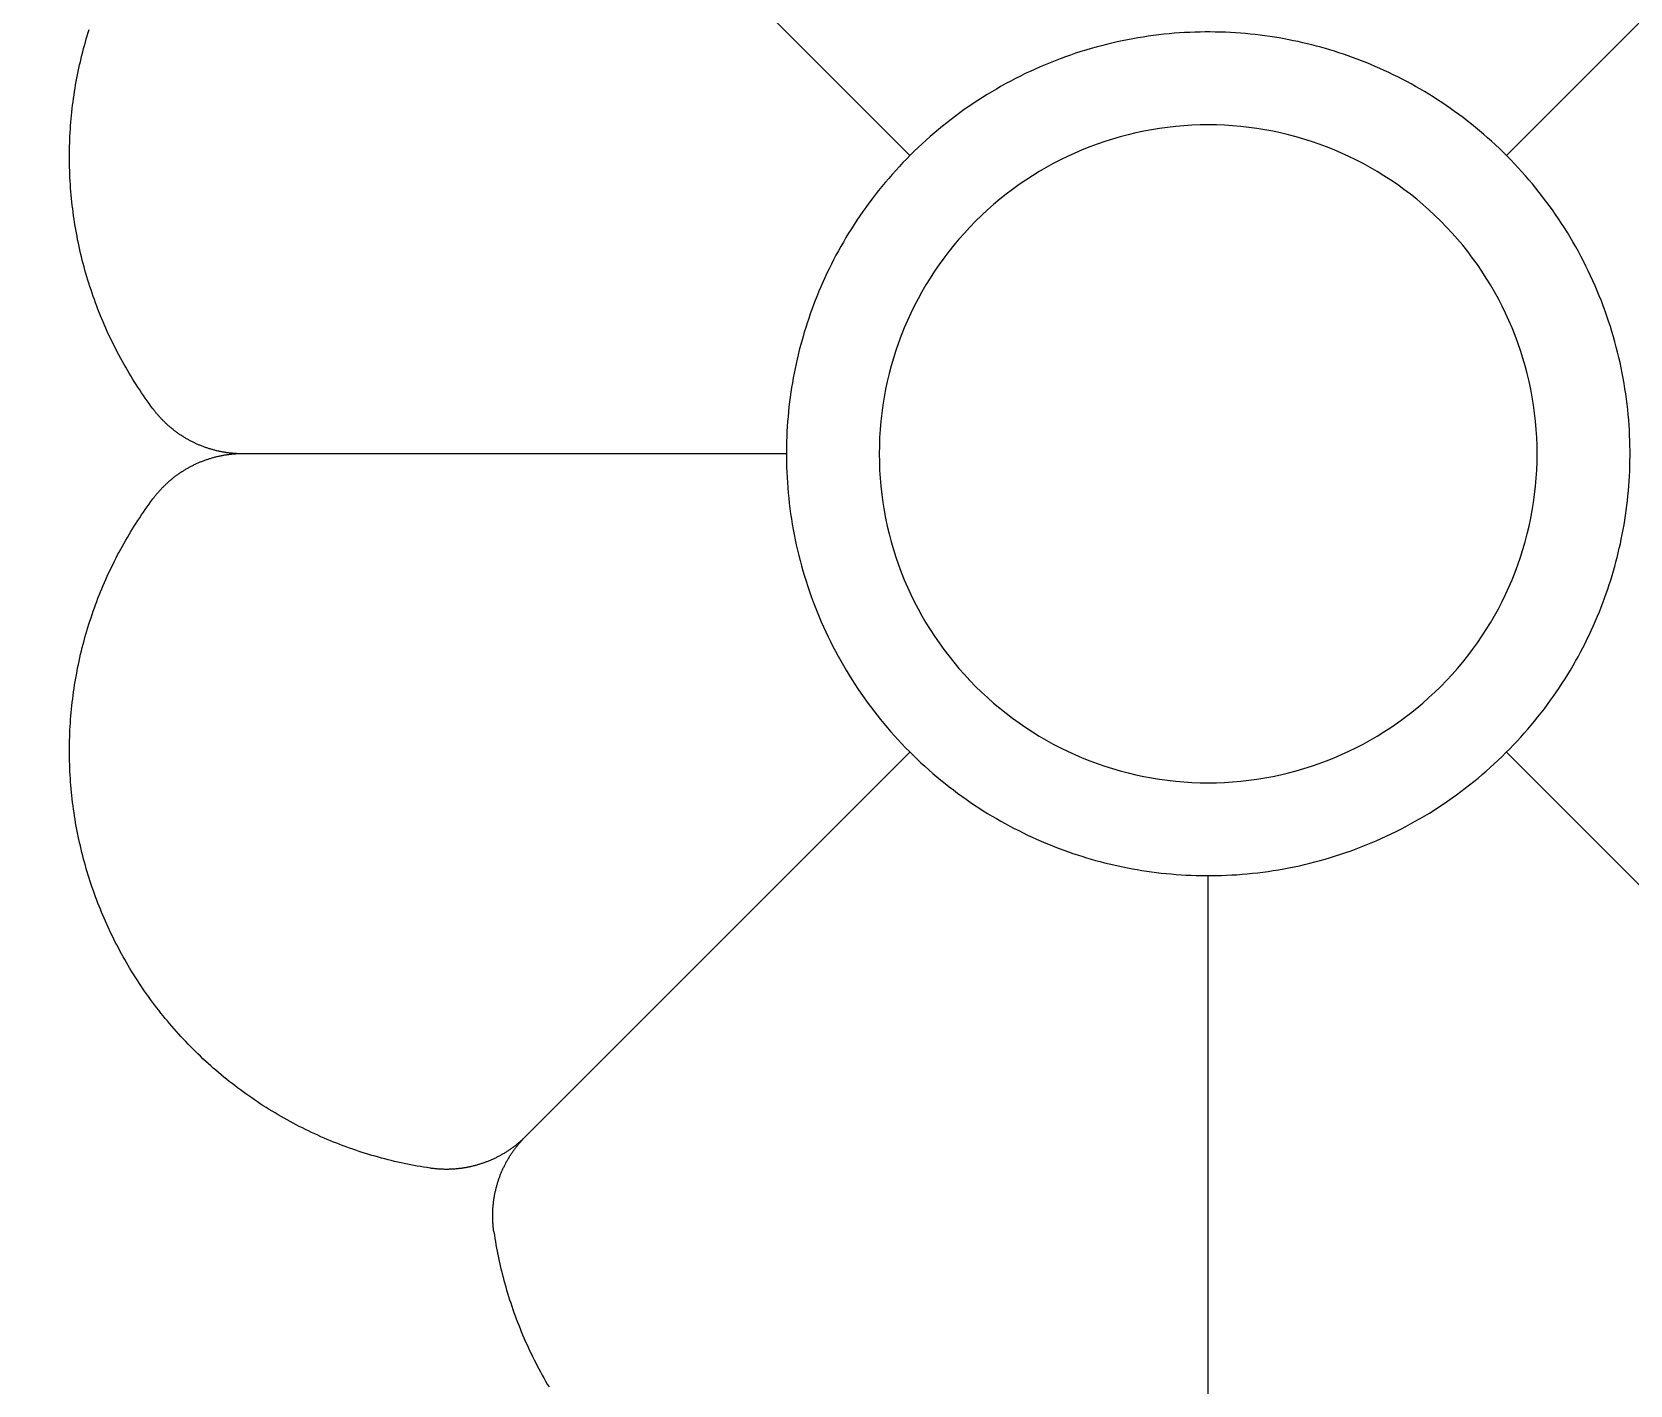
# Model space of a CAD drawing. Extents: x -111 to 2985, y -118 to 122.
# Drawn here: x 88.559 to 92.56, y 108.775 to 112.163 of the extents above; entities that cross this region are included whole.
import ezdxf

# ---------------------------------------------------------------- set-up
doc = ezdxf.new("R2010")
doc.units = 0
doc.layers.add('LAYER_03', color=5, linetype='CONTINUOUS')

msp = doc.modelspace()

# ---------------------------------------------------------------- linework, layer by layer
at = {"layer": 'LAYER_03'}
for points in [[(89.7944, 112.8158), (90.7569, 111.8533)], [(92.2505, 111.8533), (93.213, 112.8158)], [(90.4476, 111.1065), (89.0864, 111.1065), (89.0844, 111.1065), (89.0824, 111.1065), (89.0805, 111.1065), (89.0785, 111.1066), (89.0765, 111.1067), (89.0745, 111.1067), (89.0726, 111.1068), (89.0706, 111.1069), (89.0686, 111.107), (89.0666, 111.1072), (89.0646, 111.1073), (89.0626, 111.1075), (89.0606, 111.1077), (89.0586, 111.1079), (89.0566, 111.1081), (89.0546, 111.1083), (89.0526, 111.1085), (89.0506, 111.1088), (89.0486, 111.109), (89.0466, 111.1093), (89.0446, 111.1096), (89.0426, 111.1099), (89.0406, 111.1102), (89.0386, 111.1106), (89.0366, 111.1109), (89.0346, 111.1113), (89.0326, 111.1117), (89.0306, 111.1121), (89.0286, 111.1125), (89.0266, 111.1129), (89.0246, 111.1134), (89.0226, 111.1138), (89.0206, 111.1143), (89.0186, 111.1148), (89.0166, 111.1153), (89.0146, 111.1158), (89.0127, 111.1164), (89.0107, 111.1169), (89.0087, 111.1175), (89.0067, 111.118), (89.0047, 111.1186), (89.0028, 111.1192), (89.0008, 111.1199), (88.9988, 111.1205), (88.9969, 111.1212), (88.9949, 111.1218), (88.993, 111.1225), (88.991, 111.1232), (88.9891, 111.1239), (88.9872, 111.1246), (88.9852, 111.1254), (88.9833, 111.1261), (88.9814, 111.1269), (88.9794, 111.1277), (88.9775, 111.1285), (88.9756, 111.1293), (88.9737, 111.1301), (88.9718, 111.131), (88.9699, 111.1318), (88.968, 111.1327), (88.9662, 111.1336), (88.9643, 111.1345), (88.9624, 111.1354), (88.9606, 111.1363), (88.9587, 111.1372), (88.9569, 111.1382), (88.955, 111.1392), (88.9532, 111.1401), (88.9514, 111.1411), (88.9496, 111.1421), (88.9478, 111.1432), (88.946, 111.1442), (88.9442, 111.1452), (88.9424, 111.1463), (88.9406, 111.1474), (88.9388, 111.1485), (88.9371, 111.1496), (88.9353, 111.1507), (88.9336, 111.1518), (88.9319, 111.1529), (88.9301, 111.1541), (88.9284, 111.1552), (88.9267, 111.1564), (88.925, 111.1576), (88.9234, 111.1588), (88.9217, 111.16), (88.92, 111.1612), (88.9184, 111.1624), (88.9167, 111.1637), (88.9151, 111.1649), (88.9135, 111.1662), (88.9119, 111.1675), (88.9102, 111.1687), (88.9087, 111.17), (88.9071, 111.1713), (88.9055, 111.1727), (88.9039, 111.174), (88.9024, 111.1753), (88.9009, 111.1767), (88.8993, 111.178), (88.8978, 111.1794), (88.8963, 111.1808), (88.8948, 111.1822), (88.8934, 111.1835), (88.8919, 111.1849), (88.8904, 111.1864), (88.889, 111.1878), (88.8876, 111.1892), (88.8861, 111.1907), (88.8847, 111.1921), (88.8833, 111.1936), (88.882, 111.195), (88.8806, 111.1965), (88.8792, 111.198), (88.8779, 111.1995), (88.8765, 111.201), (88.8752, 111.2025), (88.8739, 111.204), (88.8726, 111.2055), (88.8713, 111.207), (88.8701, 111.2085), (88.8688, 111.2101), (88.8676, 111.2116), (88.8663, 111.2132), (88.8651, 111.2147), (88.8639, 111.2163), (88.8627, 111.2179), (88.8615, 111.2194), (88.8567, 111.226), (88.8519, 111.2326), (88.8471, 111.2393), (88.8424, 111.246), (88.8377, 111.2527), (88.8331, 111.2595), (88.8285, 111.2664), (88.824, 111.2733), (88.8195, 111.2803), (88.815, 111.2873), (88.8106, 111.2943), (88.8063, 111.3014), (88.802, 111.3085), (88.7977, 111.3157), (88.7935, 111.323), (88.7894, 111.3302), (88.7853, 111.3376), (88.7812, 111.3449), (88.7772, 111.3523), (88.7733, 111.3598), (88.7694, 111.3673), (88.7656, 111.3748), (88.7618, 111.3824), (88.7581, 111.39), (88.7544, 111.3977), (88.7508, 111.4054), (88.7473, 111.4131), (88.7438, 111.4209), (88.7403, 111.4287), (88.737, 111.4365), (88.7336, 111.4444), (88.7304, 111.4523), (88.7272, 111.4603), (88.7241, 111.4682), (88.721, 111.4763), (88.718, 111.4843), (88.715, 111.4924), (88.7121, 111.5005), (88.7093, 111.5087), (88.7066, 111.5168), (88.7039, 111.525), (88.7013, 111.5333), (88.6987, 111.5415), (88.6962, 111.5498), (88.6938, 111.5581), (88.6914, 111.5665), (88.6891, 111.5748), (88.6869, 111.5832), (88.6848, 111.5916), (88.6827, 111.6), (88.6806, 111.6085), (88.6787, 111.6169), (88.6768, 111.6254), (88.675, 111.6339), (88.6732, 111.6425), (88.6716, 111.651), (88.67, 111.6596), (88.6684, 111.6681), (88.667, 111.6767), (88.6656, 111.6853), (88.6643, 111.6939), (88.663, 111.7025), (88.6618, 111.7112), (88.6607, 111.7198), (88.6597, 111.7285), (88.6587, 111.7371), (88.6578, 111.7458), (88.657, 111.7545), (88.6562, 111.7631), (88.6556, 111.7718), (88.655, 111.7805), (88.6544, 111.7892), (88.6539, 111.7979), (88.6536, 111.8066), (88.6532, 111.8153), (88.653, 111.824), (88.6528, 111.8326), (88.6527, 111.8413), (88.6527, 111.85), (88.6527, 111.8587), (88.6528, 111.8674), (88.653, 111.876), (88.6532, 111.8847), (88.6536, 111.8933), (88.6539, 111.902), (88.6544, 111.9106), (88.6549, 111.9192), (88.6555, 111.9279), (88.6562, 111.9365), (88.657, 111.945), (88.6578, 111.9536), (88.6586, 111.9622), (88.6596, 111.9707), (88.6606, 111.9792), (88.6617, 111.9877), (88.6628, 111.9962), (88.6641, 112.0047), (88.6654, 112.0132), (88.6667, 112.0216), (88.6681, 112.03), (88.6696, 112.0384), (88.6712, 112.0468), (88.6728, 112.0551), (88.6745, 112.0634), (88.6762, 112.0717), (88.678, 112.08), (88.6799, 112.0882), (88.6818, 112.0964), (88.6838, 112.1046), (88.6859, 112.1128), (88.688, 112.1209), (88.6902, 112.129), (88.6924, 112.1371), (88.6948, 112.1451), (88.6971, 112.1531), (88.6995, 112.1611), (88.702, 112.1691)], [(89.0864, 111.1065), (89.0844, 111.1065), (89.0824, 111.1065), (89.0805, 111.1064), (89.0785, 111.1064), (89.0765, 111.1063), (89.0745, 111.1062), (89.0726, 111.1061), (89.0706, 111.106), (89.0686, 111.1059), (89.0666, 111.1058), (89.0646, 111.1056), (89.0626, 111.1055), (89.0606, 111.1053), (89.0586, 111.1051), (89.0566, 111.1049), (89.0546, 111.1047), (89.0526, 111.1044), (89.0506, 111.1042), (89.0486, 111.1039), (89.0466, 111.1036), (89.0446, 111.1033), (89.0426, 111.103), (89.0406, 111.1027), (89.0386, 111.1024), (89.0366, 111.102), (89.0346, 111.1017), (89.0326, 111.1013), (89.0306, 111.1009), (89.0286, 111.1005), (89.0266, 111.1), (89.0246, 111.0996), (89.0226, 111.0991), (89.0206, 111.0987), (89.0186, 111.0982), (89.0166, 111.0977), (89.0146, 111.0971), (89.0127, 111.0966), (89.0107, 111.0961), (89.0087, 111.0955), (89.0067, 111.0949), (89.0047, 111.0943), (89.0028, 111.0937), (89.0008, 111.0931), (88.9988, 111.0925), (88.9969, 111.0918), (88.9949, 111.0911), (88.993, 111.0905), (88.991, 111.0898), (88.9891, 111.0891), (88.9872, 111.0883), (88.9852, 111.0876), (88.9833, 111.0868), (88.9814, 111.0861), (88.9794, 111.0853), (88.9775, 111.0845), (88.9756, 111.0837), (88.9737, 111.0828), (88.9718, 111.082), (88.9699, 111.0811), (88.968, 111.0803), (88.9662, 111.0794), (88.9643, 111.0785), (88.9624, 111.0776), (88.9606, 111.0767), (88.9587, 111.0757), (88.9569, 111.0748), (88.955, 111.0738), (88.9532, 111.0728), (88.9514, 111.0718), (88.9496, 111.0708), (88.9478, 111.0698), (88.946, 111.0688), (88.9442, 111.0677), (88.9424, 111.0667), (88.9406, 111.0656), (88.9388, 111.0645), (88.9371, 111.0634), (88.9353, 111.0623), (88.9336, 111.0612), (88.9319, 111.06), (88.9301, 111.0589), (88.9284, 111.0577), (88.9267, 111.0566), (88.925, 111.0554), (88.9234, 111.0542), (88.9217, 111.053), (88.92, 111.0518), (88.9184, 111.0505), (88.9167, 111.0493), (88.9151, 111.048), (88.9135, 111.0468), (88.9119, 111.0455), (88.9102, 111.0442), (88.9087, 111.0429), (88.9071, 111.0416), (88.9055, 111.0403), (88.9039, 111.039), (88.9024, 111.0376), (88.9009, 111.0363), (88.8993, 111.0349), (88.8978, 111.0336), (88.8963, 111.0322), (88.8948, 111.0308), (88.8934, 111.0294), (88.8919, 111.028), (88.8904, 111.0266), (88.889, 111.0252), (88.8876, 111.0237), (88.8861, 111.0223), (88.8847, 111.0209), (88.8833, 111.0194), (88.882, 111.0179), (88.8806, 111.0165), (88.8792, 111.015), (88.8779, 111.0135), (88.8765, 111.012), (88.8752, 111.0105), (88.8739, 111.009), (88.8726, 111.0075), (88.8713, 111.006), (88.8701, 111.0044), (88.8688, 111.0029), (88.8676, 111.0013), (88.8663, 110.9998), (88.8651, 110.9982), (88.8639, 110.9967), (88.8627, 110.9951), (88.8615, 110.9935)], [(90.7569, 110.3597), (89.7944, 109.3972), (89.793, 109.3958), (89.7916, 109.3944), (89.7902, 109.393), (89.7887, 109.3917), (89.7873, 109.3903), (89.7858, 109.389), (89.7844, 109.3876), (89.7829, 109.3863), (89.7814, 109.385), (89.7799, 109.3837), (89.7784, 109.3824), (89.7769, 109.3811), (89.7753, 109.3798), (89.7738, 109.3785), (89.7722, 109.3772), (89.7707, 109.376), (89.7691, 109.3747), (89.7675, 109.3735), (89.7659, 109.3723), (89.7643, 109.3711), (89.7626, 109.3699), (89.761, 109.3687), (89.7594, 109.3675), (89.7577, 109.3663), (89.756, 109.3651), (89.7544, 109.364), (89.7527, 109.3628), (89.751, 109.3617), (89.7493, 109.3606), (89.7476, 109.3595), (89.7458, 109.3584), (89.7441, 109.3573), (89.7424, 109.3562), (89.7406, 109.3551), (89.7388, 109.3541), (89.7371, 109.3531), (89.7353, 109.352), (89.7335, 109.351), (89.7317, 109.35), (89.7299, 109.349), (89.7281, 109.3481), (89.7263, 109.3471), (89.7244, 109.3461), (89.7226, 109.3452), (89.7207, 109.3443), (89.7189, 109.3434), (89.717, 109.3425), (89.7152, 109.3416), (89.7133, 109.3407), (89.7114, 109.3399), (89.7095, 109.339), (89.7076, 109.3382), (89.7057, 109.3374), (89.7038, 109.3366), (89.7019, 109.3358), (89.6999, 109.335), (89.698, 109.3342), (89.6961, 109.3335), (89.6941, 109.3328), (89.6922, 109.332), (89.6902, 109.3313), (89.6883, 109.3306), (89.6863, 109.33), (89.6843, 109.3293), (89.6824, 109.3287), (89.6804, 109.328), (89.6784, 109.3274), (89.6764, 109.3268), (89.6744, 109.3262), (89.6724, 109.3257), (89.6704, 109.3251), (89.6684, 109.3246), (89.6664, 109.324), (89.6644, 109.3235), (89.6624, 109.323), (89.6604, 109.3225), (89.6584, 109.3221), (89.6564, 109.3216), (89.6543, 109.3212), (89.6523, 109.3208), (89.6503, 109.3204), (89.6482, 109.32), (89.6462, 109.3196), (89.6442, 109.3192), (89.6421, 109.3189), (89.6401, 109.3185), (89.6381, 109.3182), (89.636, 109.3179), (89.634, 109.3176), (89.632, 109.3174), (89.6299, 109.3171), (89.6279, 109.3169), (89.6258, 109.3167), (89.6238, 109.3164), (89.6217, 109.3163), (89.6197, 109.3161), (89.6177, 109.3159), (89.6156, 109.3158), (89.6136, 109.3156), (89.6116, 109.3155), (89.6095, 109.3154), (89.6075, 109.3153), (89.6054, 109.3152), (89.6034, 109.3152), (89.6014, 109.3151), (89.5994, 109.3151), (89.5973, 109.3151), (89.5953, 109.3151), (89.5933, 109.3151), (89.5913, 109.3151), (89.5892, 109.3152), (89.5872, 109.3152), (89.5852, 109.3153), (89.5832, 109.3154), (89.5812, 109.3155), (89.5792, 109.3156), (89.5772, 109.3157), (89.5752, 109.3159), (89.5732, 109.316), (89.5713, 109.3162), (89.5693, 109.3164), (89.5673, 109.3166), (89.5653, 109.3168), (89.5634, 109.317), (89.5614, 109.3173), (89.5594, 109.3175), (89.5575, 109.3178), (89.5555, 109.3181), (89.5475, 109.3193), (89.5394, 109.3205), (89.5313, 109.3219), (89.5232, 109.3233), (89.5152, 109.3248), (89.5071, 109.3263), (89.499, 109.3279), (89.4909, 109.3296), (89.4828, 109.3313), (89.4747, 109.3331), (89.4666, 109.335), (89.4585, 109.337), (89.4504, 109.339), (89.4423, 109.341), (89.4342, 109.3432), (89.4262, 109.3454), (89.4181, 109.3477), (89.41, 109.35), (89.402, 109.3524), (89.3939, 109.3549), (89.3859, 109.3575), (89.3778, 109.3601), (89.3698, 109.3628), (89.3618, 109.3655), (89.3538, 109.3683), (89.3458, 109.3712), (89.3378, 109.3742), (89.3298, 109.3772), (89.3219, 109.3803), (89.3139, 109.3835), (89.306, 109.3867), (89.2981, 109.39), (89.2902, 109.3934), (89.2824, 109.3968), (89.2745, 109.4003), (89.2667, 109.4038), (89.2589, 109.4075), (89.2512, 109.4112), (89.2434, 109.4149), (89.2357, 109.4188), (89.228, 109.4227), (89.2203, 109.4266), (89.2126, 109.4307), (89.205, 109.4348), (89.1974, 109.4389), (89.1899, 109.4432), (89.1823, 109.4474), (89.1748, 109.4518), (89.1674, 109.4562), (89.1599, 109.4607), (89.1525, 109.4652), (89.1452, 109.4699), (89.1378, 109.4745), (89.1305, 109.4793), (89.1233, 109.484), (89.1161, 109.4889), (89.1089, 109.4938), (89.1017, 109.4988), (89.0946, 109.5038), (89.0876, 109.5089), (89.0805, 109.5141), (89.0735, 109.5193), (89.0666, 109.5246), (89.0597, 109.5299), (89.0529, 109.5353), (89.0461, 109.5407), (89.0393, 109.5462), (89.0326, 109.5517), (89.0259, 109.5574), (89.0193, 109.563), (89.0127, 109.5687), (89.0062, 109.5745), (88.9997, 109.5803), (88.9933, 109.5862), (88.9869, 109.5921), (88.9806, 109.5981), (88.9743, 109.6041), (88.9681, 109.6101), (88.962, 109.6163), (88.9558, 109.6224), (88.9498, 109.6286), (88.9438, 109.6349), (88.9378, 109.6412), (88.9319, 109.6475), (88.9261, 109.6539), (88.9203, 109.6603), (88.9146, 109.6668), (88.9089, 109.6733), (88.9033, 109.6799), (88.8978, 109.6865), (88.8923, 109.6931), (88.8869, 109.6998), (88.8815, 109.7065), (88.8762, 109.7132), (88.8709, 109.72), (88.8658, 109.7268), (88.8606, 109.7337), (88.8556, 109.7406), (88.8506, 109.7475), (88.8456, 109.7545), (88.8407, 109.7614), (88.8359, 109.7685), (88.8312, 109.7755), (88.8265, 109.7826), (88.8218, 109.7897), (88.8173, 109.7968), (88.8128, 109.804), (88.8083, 109.8111), (88.804, 109.8183), (88.7996, 109.8256), (88.7954, 109.8328), (88.7912, 109.8401), (88.7871, 109.8474), (88.783, 109.8547), (88.779, 109.862), (88.7751, 109.8694), (88.7713, 109.8768), (88.7675, 109.8842), (88.7637, 109.8916), (88.7601, 109.899), (88.7565, 109.9064), (88.7529, 109.9139), (88.7495, 109.9213), (88.746, 109.9288), (88.7427, 109.9363), (88.7394, 109.9438), (88.7362, 109.9513), (88.7331, 109.9588), (88.73, 109.9664), (88.7269, 109.974), (88.7239, 109.9816), (88.721, 109.9893), (88.7181, 109.997), (88.7153, 110.0047), (88.7125, 110.0125), (88.7098, 110.0203), (88.7072, 110.0281), (88.7046, 110.036), (88.702, 110.0439), (88.6995, 110.0518), (88.6971, 110.0598), (88.6948, 110.0678), (88.6924, 110.0759), (88.6902, 110.0839), (88.688, 110.092), (88.6859, 110.1002), (88.6838, 110.1083), (88.6818, 110.1165), (88.6799, 110.1247), (88.678, 110.133), (88.6762, 110.1412), (88.6745, 110.1495), (88.6728, 110.1579), (88.6712, 110.1662), (88.6696, 110.1746), (88.6681, 110.183), (88.6667, 110.1914), (88.6654, 110.1998), (88.6641, 110.2083), (88.6628, 110.2167), (88.6617, 110.2252), (88.6606, 110.2337), (88.6596, 110.2423), (88.6586, 110.2508), (88.6578, 110.2594), (88.657, 110.2679), (88.6562, 110.2765), (88.6555, 110.2851), (88.6549, 110.2937), (88.6544, 110.3023), (88.6539, 110.311), (88.6536, 110.3196), (88.6532, 110.3283), (88.653, 110.3369), (88.6528, 110.3456), (88.6527, 110.3543), (88.6527, 110.3629), (88.6527, 110.3716), (88.6528, 110.3803), (88.653, 110.389), (88.6532, 110.3977), (88.6536, 110.4064), (88.6539, 110.4151), (88.6544, 110.4238), (88.655, 110.4325), (88.6556, 110.4411), (88.6562, 110.4498), (88.657, 110.4585), (88.6578, 110.4672), (88.6587, 110.4758), (88.6597, 110.4845), (88.6607, 110.4931), (88.6618, 110.5018), (88.663, 110.5104), (88.6643, 110.519), (88.6656, 110.5277), (88.667, 110.5363), (88.6684, 110.5448), (88.67, 110.5534), (88.6716, 110.562), (88.6732, 110.5705), (88.675, 110.579), (88.6768, 110.5875), (88.6787, 110.596), (88.6806, 110.6045), (88.6827, 110.6129), (88.6848, 110.6214), (88.6869, 110.6298), (88.6891, 110.6382), (88.6914, 110.6465), (88.6938, 110.6548), (88.6962, 110.6632), (88.6987, 110.6714), (88.7013, 110.6797), (88.7039, 110.6879), (88.7066, 110.6961), (88.7093, 110.7043), (88.7121, 110.7124), (88.715, 110.7206), (88.718, 110.7286), (88.721, 110.7367), (88.7241, 110.7447), (88.7272, 110.7527), (88.7304, 110.7607), (88.7336, 110.7686), (88.737, 110.7764), (88.7403, 110.7843), (88.7438, 110.7921), (88.7473, 110.7999), (88.7508, 110.8076), (88.7544, 110.8153), (88.7581, 110.823), (88.7618, 110.8306), (88.7656, 110.8381), (88.7694, 110.8457), (88.7733, 110.8532), (88.7772, 110.8606), (88.7812, 110.868), (88.7853, 110.8754), (88.7894, 110.8827), (88.7935, 110.89), (88.7977, 110.8972), (88.802, 110.9044), (88.8063, 110.9116), (88.8106, 110.9187), (88.815, 110.9257), (88.8195, 110.9327), (88.824, 110.9397), (88.8285, 110.9466), (88.8331, 110.9534), (88.8377, 110.9602), (88.8424, 110.967), (88.8471, 110.9737), (88.8519, 110.9804), (88.8567, 110.987), (88.8615, 110.9935)], [(93.213, 109.3972), (92.2505, 110.3597)], [(91.5037, 108.6892), (91.5037, 110.0504)], [(89.7153, 109.1583), (89.715, 109.1603), (89.7147, 109.1622), (89.7145, 109.1642), (89.7142, 109.1661), (89.714, 109.1681), (89.7138, 109.1701), (89.7136, 109.1721), (89.7134, 109.174), (89.7132, 109.176), (89.7131, 109.178), (89.7129, 109.18), (89.7128, 109.182), (89.7127, 109.184), (89.7126, 109.186), (89.7125, 109.188), (89.7124, 109.19), (89.7124, 109.192), (89.7123, 109.194), (89.7123, 109.1961), (89.7123, 109.1981), (89.7123, 109.2001), (89.7123, 109.2021), (89.7124, 109.2042), (89.7124, 109.2062), (89.7125, 109.2082), (89.7125, 109.2103), (89.7126, 109.2123), (89.7127, 109.2143), (89.7128, 109.2164), (89.713, 109.2184), (89.7131, 109.2204), (89.7133, 109.2225), (89.7135, 109.2245), (89.7137, 109.2266), (89.7139, 109.2286), (89.7141, 109.2307), (89.7143, 109.2327), (89.7146, 109.2347), (89.7149, 109.2368), (89.7151, 109.2388), (89.7154, 109.2409), (89.7158, 109.2429), (89.7161, 109.2449), (89.7164, 109.247), (89.7168, 109.249), (89.7172, 109.251), (89.7176, 109.2531), (89.718, 109.2551), (89.7184, 109.2571), (89.7188, 109.2591), (89.7193, 109.2612), (89.7198, 109.2632), (89.7202, 109.2652), (89.7207, 109.2672), (89.7212, 109.2692), (89.7218, 109.2712), (89.7223, 109.2732), (89.7229, 109.2752), (89.7234, 109.2772), (89.724, 109.2792), (89.7246, 109.2812), (89.7252, 109.2832), (89.7259, 109.2852), (89.7265, 109.2871), (89.7272, 109.2891), (89.7279, 109.2911), (89.7285, 109.293), (89.7293, 109.295), (89.73, 109.2969), (89.7307, 109.2989), (89.7314, 109.3008), (89.7322, 109.3027), (89.733, 109.3047), (89.7338, 109.3066), (89.7346, 109.3085), (89.7354, 109.3104), (89.7362, 109.3123), (89.7371, 109.3142), (89.7379, 109.3161), (89.7388, 109.3179), (89.7397, 109.3198), (89.7406, 109.3217), (89.7415, 109.3235), (89.7424, 109.3254), (89.7434, 109.3272), (89.7443, 109.329), (89.7453, 109.3309), (89.7462, 109.3327), (89.7472, 109.3345), (89.7482, 109.3363), (89.7492, 109.3381), (89.7503, 109.3399), (89.7513, 109.3416), (89.7524, 109.3434), (89.7534, 109.3451), (89.7545, 109.3469), (89.7556, 109.3486), (89.7567, 109.3503), (89.7578, 109.3521), (89.7589, 109.3538), (89.76, 109.3555), (89.7612, 109.3571), (89.7623, 109.3588), (89.7635, 109.3605), (89.7647, 109.3621), (89.7659, 109.3638), (89.7671, 109.3654), (89.7683, 109.367), (89.7695, 109.3687), (89.7707, 109.3703), (89.772, 109.3719), (89.7732, 109.3734), (89.7745, 109.375), (89.7757, 109.3766), (89.777, 109.3781), (89.7783, 109.3796), (89.7796, 109.3812), (89.7809, 109.3827), (89.7822, 109.3842), (89.7835, 109.3857), (89.7849, 109.3872), (89.7862, 109.3886), (89.7875, 109.3901), (89.7889, 109.3915), (89.7903, 109.393), (89.7916, 109.3944), (89.793, 109.3958), (89.7944, 109.3972)], [(89.7153, 109.1583), (89.7165, 109.1503), (89.7178, 109.1422), (89.7191, 109.1341), (89.7205, 109.126), (89.722, 109.1179), (89.7235, 109.1099), (89.7251, 109.1018), (89.7268, 109.0937), (89.7286, 109.0856), (89.7304, 109.0775), (89.7322, 109.0694), (89.7342, 109.0613), (89.7362, 109.0532), (89.7383, 109.0451), (89.7404, 109.037), (89.7426, 109.029), (89.7449, 109.0209), (89.7472, 109.0128), (89.7496, 109.0047), (89.7521, 108.9967), (89.7547, 108.9886), (89.7573, 108.9806), (89.76, 108.9726), (89.7627, 108.9646), (89.7656, 108.9565), (89.7684, 108.9486), (89.7714, 108.9406), (89.7744, 108.9326), (89.7775, 108.9247), (89.7807, 108.9167), (89.7839, 108.9088), (89.7872, 108.9009), (89.7906, 108.893), (89.794, 108.8852), (89.7975, 108.8773), (89.8011, 108.8695), (89.8047, 108.8617), (89.8084, 108.8539), (89.8122, 108.8462), (89.816, 108.8385), (89.8199, 108.8308), (89.8239, 108.8231), (89.8279, 108.8154), (89.832, 108.8078), (89.8361, 108.8002), (89.8404, 108.7927), (89.8447, 108.7851), (89.849, 108.7776), (89.8534, 108.7702)]]:
    msp.add_lwpolyline(points, dxfattribs=at)
msp.add_lwpolyline([(92.5245, 110.8357), (92.5274, 110.847), (92.5303, 110.8584), (92.533, 110.8699), (92.5356, 110.8814), (92.538, 110.8931), (92.5404, 110.9048), (92.5426, 110.9166), (92.5447, 110.9285), (92.5467, 110.9404), (92.5485, 110.9524), (92.5502, 110.9645), (92.5518, 110.9767), (92.5533, 110.9889), (92.5546, 111.0012), (92.5557, 111.0135), (92.5567, 111.0259), (92.5576, 111.0384), (92.5584, 111.0509), (92.5589, 111.0635), (92.5594, 111.0761), (92.5597, 111.0887), (92.5598, 111.1015), (92.5598, 111.1142), (92.5596, 111.127), (92.5593, 111.1398), (92.5588, 111.1527), (92.5582, 111.1656), (92.5574, 111.1785), (92.5564, 111.1914), (92.5553, 111.2044), (92.554, 111.2174), (92.5525, 111.2304), (92.5509, 111.2434), (92.5491, 111.2565), (92.5472, 111.2695), (92.545, 111.2826), (92.5427, 111.2956), (92.5403, 111.3087), (92.5377, 111.3217), (92.5349, 111.3348), (92.5319, 111.3478), (92.5287, 111.3608), (92.5254, 111.3738), (92.5219, 111.3868), (92.5183, 111.3997), (92.5145, 111.4126), (92.5105, 111.4255), (92.5063, 111.4384), (92.502, 111.4512), (92.4975, 111.464), (92.4928, 111.4767), (92.488, 111.4894), (92.4829, 111.5021), (92.4778, 111.5146), (92.4724, 111.5272), (92.4669, 111.5396), (92.4612, 111.552), (92.4554, 111.5644), (92.4494, 111.5766), (92.4432, 111.5888), (92.4369, 111.6009), (92.4304, 111.613), (92.4238, 111.6249), (92.417, 111.6368), (92.4101, 111.6486), (92.403, 111.6603), (92.3957, 111.6719), (92.3884, 111.6833), (92.3808, 111.6947), (92.3731, 111.706), (92.3653, 111.7172), (92.3574, 111.7283), (92.3493, 111.7393), (92.341, 111.7501), (92.3327, 111.7608), (92.3242, 111.7715), (92.3156, 111.782), (92.3068, 111.7923), (92.298, 111.8026), (92.289, 111.8127), (92.2799, 111.8227), (92.2707, 111.8325), (92.2613, 111.8423), (92.2519, 111.8519), (92.2424, 111.8613), (92.2327, 111.8706), (92.223, 111.8798), (92.2131, 111.8889), (92.2032, 111.8978), (92.1932, 111.9065), (92.183, 111.9151), (92.1728, 111.9236), (92.1626, 111.9319), (92.1522, 111.94), (92.1418, 111.9481), (92.1313, 111.9559), (92.1207, 111.9636), (92.11, 111.9712), (92.0993, 111.9786), (92.0886, 111.9859), (92.0777, 111.993), (92.0669, 111.9999), (92.0559, 112.0067), (92.045, 112.0134), (92.0339, 112.0199), (92.0229, 112.0262), (92.0118, 112.0324), (92.0006, 112.0384), (91.9894, 112.0443), (91.9782, 112.05), (91.967, 112.0556), (91.9558, 112.061), (91.9445, 112.0662), (91.9332, 112.0713), (91.9219, 112.0763), (91.9105, 112.0811), (91.8992, 112.0858), (91.8879, 112.0903), (91.8765, 112.0946), (91.8652, 112.0988), (91.8538, 112.1029), (91.8424, 112.1068), (91.8311, 112.1106), (91.8198, 112.1142), (91.8084, 112.1177), (91.7971, 112.121), (91.7858, 112.1242), (91.7745, 112.1273), (91.7632, 112.1302), (91.7518, 112.1331), (91.7403, 112.1358), (91.7287, 112.1384), (91.7171, 112.1408), (91.7054, 112.1432), (91.6936, 112.1454), (91.6817, 112.1475), (91.6698, 112.1495), (91.6577, 112.1513), (91.6457, 112.153), (91.6335, 112.1546), (91.6213, 112.156), (91.609, 112.1573), (91.5967, 112.1585), (91.5843, 112.1595), (91.5718, 112.1604), (91.5593, 112.1611), (91.5467, 112.1617), (91.5341, 112.1622), (91.5214, 112.1625), (91.5087, 112.1626), (91.496, 112.1626), (91.4832, 112.1624), (91.4704, 112.1621), (91.4575, 112.1616), (91.4446, 112.161), (91.4317, 112.1601), (91.4187, 112.1592), (91.4058, 112.1581), (91.3928, 112.1568), (91.3798, 112.1553), (91.3667, 112.1537), (91.3537, 112.1519), (91.3407, 112.1499), (91.3276, 112.1478), (91.3146, 112.1455), (91.3015, 112.1431), (91.2885, 112.1404), (91.2754, 112.1376), (91.2624, 112.1347), (91.2494, 112.1315), (91.2364, 112.1282), (91.2234, 112.1247), (91.2105, 112.1211), (91.1975, 112.1173), (91.1846, 112.1133), (91.1718, 112.1091), (91.159, 112.1048), (91.1462, 112.1003), (91.1334, 112.0956), (91.1208, 112.0907), (91.1081, 112.0857), (91.0955, 112.0805), (91.083, 112.0752), (91.0705, 112.0697), (91.0581, 112.064), (91.0458, 112.0582), (91.0335, 112.0522), (91.0213, 112.046), (91.0092, 112.0397), (90.9972, 112.0332), (90.9852, 112.0266), (90.9734, 112.0198), (90.9616, 112.0129), (90.9499, 112.0058), (90.9383, 111.9985), (90.9268, 111.9911), (90.9154, 111.9836), (90.9042, 111.9759), (90.893, 111.9681), (90.8819, 111.9602), (90.8709, 111.9521), (90.8601, 111.9438), (90.8493, 111.9355), (90.8387, 111.927), (90.8282, 111.9184), (90.8179, 111.9096), (90.8076, 111.9007), (90.7975, 111.8918), (90.7875, 111.8827), (90.7776, 111.8734), (90.7679, 111.8641), (90.7583, 111.8547), (90.7489, 111.8451), (90.7395, 111.8355), (90.7304, 111.8257), (90.7213, 111.8159), (90.7124, 111.806), (90.7037, 111.7959), (90.6951, 111.7858), (90.6866, 111.7756), (90.6783, 111.7654), (90.6701, 111.755), (90.6621, 111.7446), (90.6543, 111.734), (90.6465, 111.7235), (90.639, 111.7128), (90.6316, 111.7021), (90.6243, 111.6914), (90.6172, 111.6805), (90.6103, 111.6696), (90.6035, 111.6587), (90.5968, 111.6477), (90.5903, 111.6367), (90.584, 111.6256), (90.5778, 111.6145), (90.5718, 111.6034), (90.5659, 111.5922), (90.5602, 111.581), (90.5546, 111.5698), (90.5492, 111.5585), (90.5439, 111.5473), (90.5388, 111.536), (90.5339, 111.5246), (90.5291, 111.5133), (90.5244, 111.502), (90.5199, 111.4906), (90.5156, 111.4793), (90.5114, 111.4679), (90.5073, 111.4566), (90.5034, 111.4452), (90.4996, 111.4339), (90.496, 111.4225), (90.4925, 111.4112), (90.4892, 111.3999), (90.4859, 111.3886), (90.4829, 111.3773), (90.48, 111.366), (90.4771, 111.3546), (90.4744, 111.3431), (90.4718, 111.3315), (90.4694, 111.3199), (90.467, 111.3082), (90.4648, 111.2964), (90.4627, 111.2845), (90.4607, 111.2725), (90.4589, 111.2605), (90.4572, 111.2484), (90.4556, 111.2363), (90.4541, 111.2241), (90.4528, 111.2118), (90.4517, 111.1994), (90.4506, 111.187), (90.4498, 111.1746), (90.449, 111.1621), (90.4484, 111.1495), (90.448, 111.1369), (90.4477, 111.1242), (90.4476, 111.1115), (90.4476, 111.0988), (90.4478, 111.086), (90.4481, 111.0731), (90.4486, 111.0603), (90.4492, 111.0474), (90.45, 111.0345), (90.451, 111.0215), (90.4521, 111.0085), (90.4534, 110.9955), (90.4549, 110.9825), (90.4565, 110.9695), (90.4583, 110.9565), (90.4602, 110.9434), (90.4624, 110.9304), (90.4646, 110.9173), (90.4671, 110.9043), (90.4697, 110.8912), (90.4725, 110.8782), (90.4755, 110.8652), (90.4787, 110.8522), (90.482, 110.8392), (90.4854, 110.8262), (90.4891, 110.8132), (90.4929, 110.8003), (90.4969, 110.7874), (90.5011, 110.7746), (90.5054, 110.7617), (90.5099, 110.749), (90.5146, 110.7362), (90.5194, 110.7235), (90.5245, 110.7109), (90.5296, 110.6983), (90.535, 110.6858), (90.5405, 110.6733), (90.5462, 110.6609), (90.552, 110.6486), (90.558, 110.6363), (90.5642, 110.6241), (90.5705, 110.612), (90.577, 110.6), (90.5836, 110.588), (90.5904, 110.5762), (90.5973, 110.5644), (90.6044, 110.5527), (90.6116, 110.5411), (90.619, 110.5296), (90.6266, 110.5182), (90.6342, 110.5069), (90.6421, 110.4957), (90.65, 110.4847), (90.6581, 110.4737), (90.6664, 110.4629), (90.6747, 110.4521), (90.6832, 110.4415), (90.6918, 110.431), (90.7006, 110.4206), (90.7094, 110.4104), (90.7184, 110.4003), (90.7275, 110.3903), (90.7367, 110.3804), (90.7461, 110.3707), (90.7555, 110.3611), (90.765, 110.3516), (90.7747, 110.3423), (90.7844, 110.3331), (90.7943, 110.3241), (90.8042, 110.3152), (90.8142, 110.3065), (90.8243, 110.2978), (90.8345, 110.2894), (90.8448, 110.2811), (90.8552, 110.2729), (90.8656, 110.2649), (90.8761, 110.257), (90.8867, 110.2493), (90.8974, 110.2418), (90.9081, 110.2343), (90.9188, 110.2271), (90.9297, 110.22), (90.9405, 110.213), (90.9515, 110.2062), (90.9624, 110.1996), (90.9735, 110.1931), (90.9845, 110.1868), (90.9956, 110.1806), (91.0068, 110.1746), (91.0179, 110.1687), (91.0292, 110.163), (91.0404, 110.1574), (91.0516, 110.152), (91.0629, 110.1467), (91.0742, 110.1416), (91.0855, 110.1367), (91.0969, 110.1319), (91.1082, 110.1272), (91.1195, 110.1227), (91.1309, 110.1183), (91.1422, 110.1141), (91.1536, 110.1101), (91.1649, 110.1062), (91.1763, 110.1024), (91.1876, 110.0988), (91.199, 110.0953), (91.2103, 110.0919), (91.2216, 110.0887), (91.2329, 110.0857), (91.2442, 110.0827), (91.2556, 110.0799), (91.2671, 110.0772), (91.2786, 110.0746), (91.2903, 110.0721), (91.302, 110.0698), (91.3138, 110.0676), (91.3257, 110.0655), (91.3376, 110.0635), (91.3497, 110.0617), (91.3617, 110.0599), (91.3739, 110.0584), (91.3861, 110.0569), (91.3984, 110.0556), (91.4107, 110.0545), (91.4231, 110.0534), (91.4356, 110.0526), (91.4481, 110.0518), (91.4607, 110.0512), (91.4733, 110.0508), (91.486, 110.0505), (91.4987, 110.0504), (91.5114, 110.0504), (91.5242, 110.0506), (91.537, 110.0509), (91.5499, 110.0514), (91.5628, 110.052), (91.5757, 110.0528), (91.5887, 110.0538), (91.6016, 110.0549), (91.6146, 110.0562), (91.6276, 110.0577), (91.6407, 110.0593), (91.6537, 110.0611), (91.6667, 110.063), (91.6798, 110.0651), (91.6928, 110.0674), (91.7059, 110.0699), (91.7189, 110.0725), (91.732, 110.0753), (91.745, 110.0783), (91.758, 110.0814), (91.771, 110.0847), (91.784, 110.0882), (91.7969, 110.0919), (91.8099, 110.0957), (91.8228, 110.0997), (91.8356, 110.1039), (91.8484, 110.1082), (91.8612, 110.1127), (91.874, 110.1174), (91.8866, 110.1222), (91.8993, 110.1272), (91.9119, 110.1324), (91.9244, 110.1378), (91.9369, 110.1433), (91.9493, 110.1489), (91.9616, 110.1548), (91.9739, 110.1608), (91.986, 110.1669), (91.9982, 110.1733), (92.0102, 110.1797), (92.0221, 110.1864), (92.034, 110.1932), (92.0458, 110.2001), (92.0575, 110.2072), (92.0691, 110.2144), (92.0806, 110.2218), (92.092, 110.2294), (92.1032, 110.237), (92.1144, 110.2449), (92.1255, 110.2528), (92.1365, 110.2609), (92.1473, 110.2691), (92.1581, 110.2775), (92.1687, 110.286), (92.1792, 110.2946), (92.1895, 110.3034), (92.1998, 110.3122), (92.2099, 110.3212), (92.2199, 110.3303), (92.2298, 110.3395), (92.2395, 110.3488), (92.2491, 110.3583), (92.2585, 110.3678), (92.2679, 110.3775), (92.277, 110.3872), (92.2861, 110.3971), (92.295, 110.407), (92.3037, 110.417), (92.3123, 110.4271), (92.3208, 110.4373), (92.3291, 110.4476), (92.3373, 110.458), (92.3453, 110.4684), (92.3531, 110.4789), (92.3609, 110.4895), (92.3684, 110.5001), (92.3758, 110.5108), (92.3831, 110.5216), (92.3902, 110.5324), (92.3971, 110.5433), (92.4039, 110.5542), (92.4106, 110.5652), (92.4171, 110.5762), (92.4234, 110.5873), (92.4296, 110.5984), (92.4356, 110.6096), (92.4415, 110.6207), (92.4472, 110.6319), (92.4528, 110.6432), (92.4582, 110.6544), (92.4634, 110.6657), (92.4686, 110.677), (92.4735, 110.6883), (92.4783, 110.6996), (92.483, 110.711), (92.4875, 110.7223), (92.4918, 110.7337), (92.496, 110.745), (92.5001, 110.7564), (92.504, 110.7677), (92.5078, 110.7791), (92.5114, 110.7904), (92.5149, 110.8017), (92.5182, 110.8131), (92.5214, 110.8244)], close=True, dxfattribs=at)
msp.add_lwpolyline([(91.5037, 111.9301, 0.414214), (90.6801, 111.1065, 0.414214), (91.5037, 110.2829, 0.414214), (92.3273, 111.1065, 0.414214)], format="xyb", close=True, dxfattribs=at)
for points in [[(88.2882, 109.8299, 0.037471), (88.701, 107.4767)], [(86.0504, 109.7275, 0.20129), (94.9236, 95.3415)]]:
    msp.add_lwpolyline(points, format="xyb", dxfattribs=at)

doc.saveas('drawing.dxf')
